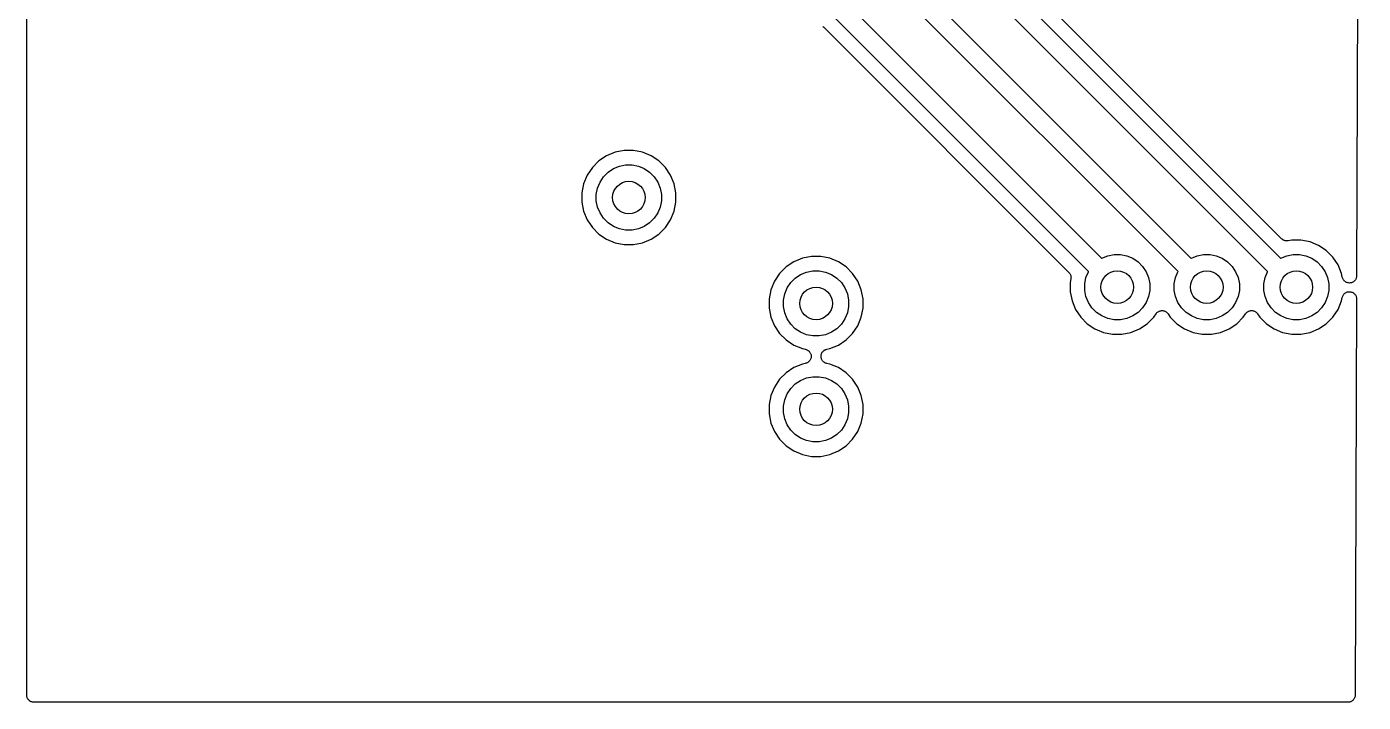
# Model space of a CAD drawing. Extents: x 1.98 to 5.9, y -3.93 to -1.98.
# Drawn here: x 1.976 to 2.623, y -3.929 to -3.602 of the extents above; entities that cross this region are included whole.
import ezdxf

# ---------------------------------------------------------------- set-up
doc = ezdxf.new("R2010")
doc.units = 0
doc.header["$MEASUREMENT"] = 0
doc.layers.add('BLACK', color=7, linetype='CONTINUOUS')

msp = doc.modelspace()

# ---------------------------------------------------------------- linework, layer by layer
at = {"layer": 'BLACK', "linetype": 'CONTINUOUS'}
for p, q in [((2.62292, -2.79149), (2.61972, -3.72286)), ((1.97649, -3.92552), (1.97649, -2.96428)), ((2.42889, -3.56032), (2.58301, -3.71444)), ((2.58345, -3.70498), (2.43692, -3.55845)), ((2.39027, -3.56501), (2.53971, -3.71444)), ((2.57665, -3.72081), (2.42137, -3.56553)), ((2.53334, -3.72081), (2.38274, -3.57021)), ((2.37427, -3.59231), (2.4964, -3.71444)), ((2.49003, -3.72081), (2.36674, -3.59752)), ((2.3616, -3.60235), (2.3619, -3.6026)), ((2.3619, -3.6026), (2.36194, -3.60263)), ((2.36194, -3.60263), (2.36204, -3.60274)), ((2.36204, -3.60274), (2.36216, -3.60283)), ((2.36216, -3.60283), (2.48057, -3.72124)), ((2.25694, -3.66488), (2.25322, -3.66737)), ((2.26108, -3.66317), (2.25694, -3.66488)), ((2.26548, -3.66229), (2.26108, -3.66317)), ((2.26996, -3.66229), (2.26548, -3.66229)), ((2.27435, -3.66317), (2.26996, -3.66229)), ((2.27849, -3.66488), (2.27435, -3.66317)), ((2.28222, -3.66737), (2.27849, -3.66488)), ((2.25005, -3.67054), (2.24756, -3.67426)), ((2.25322, -3.66737), (2.25005, -3.67054)), ((2.25768, -3.67281), (2.26026, -3.67108)), ((2.26026, -3.67108), (2.26312, -3.6699)), ((2.26312, -3.6699), (2.26617, -3.66929)), ((2.26617, -3.66929), (2.26927, -3.66929)), ((2.26927, -3.66929), (2.27231, -3.6699)), ((2.27231, -3.6699), (2.27518, -3.67108)), ((2.27518, -3.67108), (2.27776, -3.67281)), ((2.28539, -3.67054), (2.28222, -3.66737)), ((2.28788, -3.67426), (2.28539, -3.67054)), ((2.24756, -3.67426), (2.24584, -3.6784)), ((2.25257, -3.68045), (2.25376, -3.67758)), ((2.25376, -3.67758), (2.25548, -3.675)), ((2.25548, -3.675), (2.25768, -3.67281)), ((2.27776, -3.67281), (2.27995, -3.675)), ((2.27995, -3.675), (2.28167, -3.67758)), ((2.28167, -3.67758), (2.28286, -3.68045)), ((2.28959, -3.6784), (2.28788, -3.67426)), ((2.24584, -3.6784), (2.24497, -3.6828)), ((2.24497, -3.6828), (2.24497, -3.68728)), ((2.25197, -3.68349), (2.25257, -3.68045)), ((2.25197, -3.68659), (2.25197, -3.68349)), ((2.28286, -3.68045), (2.28346, -3.68349)), ((2.28346, -3.68349), (2.28346, -3.68659)), ((2.29046, -3.6828), (2.28959, -3.6784)), ((2.29046, -3.68728), (2.29046, -3.6828)), ((2.24497, -3.68728), (2.24584, -3.69167)), ((2.25257, -3.68963), (2.25197, -3.68659)), ((2.25376, -3.6925), (2.25257, -3.68963)), ((2.28286, -3.68963), (2.28167, -3.6925)), ((2.28346, -3.68659), (2.28286, -3.68963)), ((2.28959, -3.69167), (2.29046, -3.68728)), ((2.24584, -3.69167), (2.24756, -3.69581)), ((2.24756, -3.69581), (2.25005, -3.69954)), ((2.25548, -3.69508), (2.25376, -3.6925)), ((2.25768, -3.69727), (2.25548, -3.69508)), ((2.26026, -3.699), (2.25768, -3.69727)), ((2.27776, -3.69727), (2.27518, -3.699)), ((2.27995, -3.69508), (2.27776, -3.69727)), ((2.28167, -3.6925), (2.27995, -3.69508)), ((2.28539, -3.69954), (2.28788, -3.69581)), ((2.28788, -3.69581), (2.28959, -3.69167)), ((2.25005, -3.69954), (2.25322, -3.70271)), ((2.25322, -3.70271), (2.25694, -3.7052)), ((2.26312, -3.70018), (2.26026, -3.699)), ((2.26617, -3.70079), (2.26312, -3.70018)), ((2.26927, -3.70079), (2.26617, -3.70079)), ((2.27231, -3.70018), (2.26927, -3.70079)), ((2.27518, -3.699), (2.27231, -3.70018)), ((2.27849, -3.7052), (2.28222, -3.70271)), ((2.28222, -3.70271), (2.28539, -3.69954)), ((2.25694, -3.7052), (2.26108, -3.70691)), ((2.26108, -3.70691), (2.26548, -3.70779)), ((2.26548, -3.70779), (2.26996, -3.70779)), ((2.26996, -3.70779), (2.27435, -3.70691)), ((2.27435, -3.70691), (2.27849, -3.7052)), ((2.5837, -3.70519), (2.58345, -3.70498)), ((2.58395, -3.70539), (2.5837, -3.70519)), ((2.58396, -3.7054), (2.58395, -3.70539)), ((2.58398, -3.70541), (2.58396, -3.7054)), ((2.58426, -3.70557), (2.58398, -3.70541)), ((2.58455, -3.70572), (2.58426, -3.70557)), ((2.58456, -3.70573), (2.58455, -3.70572)), ((2.58458, -3.70574), (2.58456, -3.70573)), ((2.58489, -3.70583), (2.58458, -3.70574)), ((2.5852, -3.70593), (2.58489, -3.70583)), ((2.58521, -3.70593), (2.5852, -3.70593)), ((2.58523, -3.70594), (2.58521, -3.70593)), ((2.58556, -3.70597), (2.58523, -3.70594)), ((2.58588, -3.706), (2.58556, -3.70597)), ((2.58589, -3.706), (2.58588, -3.706)), ((2.58591, -3.706), (2.58589, -3.706)), ((2.58624, -3.70597), (2.58591, -3.706)), ((2.58656, -3.70595), (2.58624, -3.70597)), ((2.58659, -3.70594), (2.58656, -3.70595)), ((2.58661, -3.70594), (2.58659, -3.70594)), ((2.58659, -3.70594), (2.58659, -3.70594)), ((2.58659, -3.70594), (2.58659, -3.70594)), ((2.58831, -3.7056), (2.58661, -3.70594)), ((2.59279, -3.7056), (2.58831, -3.7056)), ((2.59719, -3.70647), (2.59279, -3.7056)), ((2.60133, -3.70819), (2.59719, -3.70647)), ((2.60505, -3.71068), (2.60133, -3.70819)), ((2.34749, -3.71606), (2.34377, -3.71855)), ((2.35163, -3.71435), (2.34749, -3.71606)), ((2.35603, -3.71347), (2.35163, -3.71435)), ((2.36051, -3.71347), (2.35603, -3.71347)), ((2.3649, -3.71435), (2.36051, -3.71347)), ((2.36904, -3.71606), (2.3649, -3.71435)), ((2.37277, -3.71855), (2.36904, -3.71606)), ((2.4964, -3.71444), (2.49648, -3.71439)), ((2.49648, -3.71439), (2.49934, -3.7132)), ((2.49934, -3.7132), (2.50239, -3.7126)), ((2.50239, -3.7126), (2.50549, -3.7126)), ((2.50549, -3.7126), (2.50853, -3.7132)), ((2.50853, -3.7132), (2.5114, -3.71439)), ((2.5114, -3.71439), (2.51398, -3.71611)), ((2.51398, -3.71611), (2.51617, -3.71831)), ((2.53971, -3.71444), (2.53978, -3.71439)), ((2.53978, -3.71439), (2.54265, -3.7132)), ((2.54265, -3.7132), (2.54569, -3.7126)), ((2.54569, -3.7126), (2.5488, -3.7126)), ((2.5488, -3.7126), (2.55184, -3.7132)), ((2.55184, -3.7132), (2.5547, -3.71439)), ((2.5547, -3.71439), (2.55728, -3.71611)), ((2.55728, -3.71611), (2.55948, -3.71831)), ((2.58301, -3.71444), (2.58309, -3.71439)), ((2.58309, -3.71439), (2.58596, -3.7132)), ((2.58596, -3.7132), (2.589, -3.7126)), ((2.589, -3.7126), (2.5921, -3.7126)), ((2.5921, -3.7126), (2.59514, -3.7132)), ((2.59514, -3.7132), (2.59801, -3.71439)), ((2.59801, -3.71439), (2.60059, -3.71611)), ((2.60059, -3.71611), (2.60278, -3.71831)), ((2.60822, -3.71385), (2.60505, -3.71068)), ((2.61071, -3.71757), (2.60822, -3.71385)), ((2.3406, -3.72172), (2.33811, -3.72545)), ((2.34377, -3.71855), (2.3406, -3.72172)), ((2.34823, -3.72399), (2.35081, -3.72226)), ((2.35081, -3.72226), (2.35367, -3.72108)), ((2.35367, -3.72108), (2.35672, -3.72047)), ((2.35672, -3.72047), (2.35982, -3.72047)), ((2.35982, -3.72047), (2.36286, -3.72108)), ((2.36286, -3.72108), (2.36573, -3.72226)), ((2.36573, -3.72226), (2.36831, -3.72399)), ((2.37594, -3.72172), (2.37277, -3.71855)), ((2.37843, -3.72545), (2.37594, -3.72172)), ((2.48057, -3.72124), (2.48058, -3.72125)), ((2.48058, -3.72125), (2.48058, -3.72125)), ((2.48058, -3.72125), (2.48058, -3.72125)), ((2.48058, -3.72125), (2.4806, -3.72128)), ((2.4806, -3.72128), (2.48081, -3.72153)), ((2.48081, -3.72153), (2.48101, -3.72178)), ((2.48101, -3.72178), (2.48102, -3.7218)), ((2.48102, -3.7218), (2.48103, -3.72181)), ((2.48103, -3.72181), (2.48118, -3.7221)), ((2.48118, -3.7221), (2.48133, -3.72239)), ((2.48133, -3.72239), (2.48134, -3.7224)), ((2.48134, -3.7224), (2.48135, -3.72242)), ((2.48135, -3.72242), (2.48144, -3.72273)), ((2.48144, -3.72273), (2.48153, -3.72304)), ((2.48153, -3.72304), (2.48153, -3.72306)), ((2.48153, -3.72306), (2.48154, -3.72307)), ((2.48154, -3.72307), (2.48156, -3.7234)), ((2.48156, -3.7234), (2.4816, -3.72372)), ((2.48879, -3.72375), (2.48998, -3.72089)), ((2.48998, -3.72089), (2.49003, -3.72081)), ((2.51617, -3.71831), (2.51789, -3.72089)), ((2.51789, -3.72089), (2.51908, -3.72375)), ((2.5321, -3.72375), (2.53329, -3.72089)), ((2.53329, -3.72089), (2.53334, -3.72081)), ((2.55948, -3.71831), (2.5612, -3.72089)), ((2.5612, -3.72089), (2.56239, -3.72375)), ((2.57541, -3.72375), (2.5766, -3.72089)), ((2.5766, -3.72089), (2.57665, -3.72081)), ((2.60278, -3.71831), (2.60451, -3.72089)), ((2.60451, -3.72089), (2.60569, -3.72375)), ((2.61242, -3.72171), (2.61071, -3.71757)), ((2.61279, -3.72353), (2.61242, -3.72171)), ((2.61968, -3.72324), (2.61964, -3.72357)), ((2.61972, -3.72291), (2.61968, -3.72324)), ((2.61972, -3.72286), (2.61972, -3.7229)), ((2.61972, -3.7229), (2.61972, -3.7229)), ((2.61972, -3.7229), (2.61972, -3.7229)), ((2.61972, -3.7229), (2.61972, -3.72291)), ((2.33639, -3.72959), (2.33552, -3.73398)), ((2.33811, -3.72545), (2.33639, -3.72959)), ((2.34312, -3.73163), (2.34431, -3.72876)), ((2.34431, -3.72876), (2.34604, -3.72618)), ((2.34604, -3.72618), (2.34823, -3.72399)), ((2.36831, -3.72399), (2.3705, -3.72618)), ((2.3705, -3.72618), (2.37222, -3.72876)), ((2.37222, -3.72876), (2.37341, -3.73163)), ((2.38014, -3.72959), (2.37843, -3.72545)), ((2.38102, -3.73398), (2.38014, -3.72959)), ((2.48153, -3.7244), (2.48119, -3.72611)), ((2.48119, -3.72611), (2.48119, -3.73059)), ((2.48156, -3.72408), (2.48153, -3.7244)), ((2.4816, -3.72375), (2.48156, -3.72408)), ((2.4816, -3.72372), (2.48159, -3.72374)), ((2.48159, -3.72374), (2.4816, -3.72375)), ((2.48819, -3.7268), (2.48879, -3.72375)), ((2.48819, -3.7299), (2.48819, -3.7268)), ((2.48879, -3.73294), (2.48819, -3.7299)), ((2.51908, -3.72375), (2.51969, -3.7268)), ((2.51969, -3.7299), (2.51908, -3.73294)), ((2.51969, -3.7268), (2.51969, -3.7299)), ((2.5315, -3.7268), (2.5321, -3.72375)), ((2.5315, -3.7299), (2.5315, -3.7268)), ((2.5321, -3.73294), (2.5315, -3.7299)), ((2.56239, -3.72375), (2.56299, -3.7268)), ((2.56299, -3.7299), (2.56239, -3.73294)), ((2.56299, -3.7268), (2.56299, -3.7299)), ((2.5748, -3.7268), (2.57541, -3.72375)), ((2.5748, -3.7299), (2.5748, -3.7268)), ((2.57541, -3.73294), (2.5748, -3.7299)), ((2.60569, -3.72375), (2.6063, -3.7268)), ((2.6063, -3.7299), (2.60569, -3.73294)), ((2.6063, -3.7268), (2.6063, -3.7299)), ((2.61288, -3.72385), (2.61279, -3.72353)), ((2.61298, -3.72417), (2.61288, -3.72385)), ((2.61298, -3.72418), (2.61298, -3.72417)), ((2.61299, -3.72419), (2.61298, -3.72418)), ((2.61314, -3.72447), (2.61299, -3.72419)), ((2.6133, -3.72478), (2.61314, -3.72447)), ((2.61331, -3.72479), (2.6133, -3.72478)), ((2.6133, -3.72478), (2.6133, -3.72478)), ((2.61352, -3.72505), (2.61331, -3.72479)), ((2.61373, -3.72531), (2.61352, -3.72505)), ((2.61374, -3.72532), (2.61373, -3.72531)), ((2.61373, -3.72531), (2.61373, -3.72531)), ((2.614, -3.72553), (2.61374, -3.72532)), ((2.61425, -3.72574), (2.614, -3.72553)), ((2.61426, -3.72575), (2.61425, -3.72574)), ((2.61427, -3.72575), (2.61426, -3.72575)), ((2.61456, -3.72591), (2.61427, -3.72575)), ((2.61485, -3.72607), (2.61456, -3.72591)), ((2.61486, -3.72607), (2.61485, -3.72607)), ((2.61487, -3.72608), (2.61486, -3.72607)), ((2.61519, -3.72618), (2.61487, -3.72608)), ((2.6155, -3.72628), (2.61519, -3.72618)), ((2.61551, -3.72628), (2.6155, -3.72628)), ((2.61552, -3.72628), (2.61551, -3.72628)), ((2.61585, -3.72631), (2.61552, -3.72628)), ((2.61618, -3.72635), (2.61585, -3.72631)), ((2.61619, -3.72635), (2.61618, -3.72635)), ((2.6162, -3.72635), (2.61619, -3.72635)), ((2.61653, -3.72632), (2.6162, -3.72635)), ((2.61686, -3.72629), (2.61653, -3.72632)), ((2.61687, -3.72629), (2.61686, -3.72629)), ((2.61688, -3.72629), (2.61687, -3.72629)), ((2.6172, -3.72619), (2.61688, -3.72629)), ((2.61752, -3.7261), (2.6172, -3.72619)), ((2.61753, -3.7261), (2.61752, -3.7261)), ((2.61783, -3.72594), (2.61753, -3.72609)), ((2.61753, -3.72609), (2.61753, -3.7261)), ((2.61813, -3.72579), (2.61783, -3.72594)), ((2.61814, -3.72578), (2.61813, -3.72578)), ((2.61813, -3.72578), (2.61813, -3.72579)), ((2.6184, -3.72556), (2.61814, -3.72578)), ((2.61866, -3.72536), (2.6184, -3.72556)), ((2.61867, -3.72535), (2.61866, -3.72536)), ((2.61889, -3.72509), (2.61867, -3.72535)), ((2.61867, -3.72535), (2.61867, -3.72535)), ((2.6191, -3.72484), (2.61889, -3.72509)), ((2.61911, -3.72482), (2.6191, -3.72483)), ((2.6191, -3.72483), (2.6191, -3.72484)), ((2.61927, -3.72453), (2.61911, -3.72482)), ((2.61943, -3.72424), (2.61927, -3.72453)), ((2.61944, -3.72423), (2.61943, -3.72423)), ((2.61943, -3.72423), (2.61943, -3.72424)), ((2.61954, -3.72391), (2.61944, -3.72423)), ((2.61964, -3.72359), (2.61954, -3.72391)), ((2.61964, -3.72357), (2.61964, -3.72358)), ((2.61964, -3.72358), (2.61964, -3.72359)), ((2.33552, -3.73398), (2.33552, -3.73846)), ((2.34252, -3.73467), (2.34312, -3.73163)), ((2.34252, -3.73777), (2.34252, -3.73467)), ((2.37341, -3.73163), (2.37402, -3.73467)), ((2.37402, -3.73467), (2.37402, -3.73777)), ((2.38102, -3.73846), (2.38102, -3.73398)), ((2.48119, -3.73059), (2.48206, -3.73498)), ((2.48206, -3.73498), (2.48378, -3.73912)), ((2.48998, -3.73581), (2.48879, -3.73294)), ((2.4917, -3.73839), (2.48998, -3.73581)), ((2.51789, -3.73581), (2.51617, -3.73839)), ((2.51908, -3.73294), (2.51789, -3.73581)), ((2.53329, -3.73581), (2.5321, -3.73294)), ((2.53501, -3.73839), (2.53329, -3.73581)), ((2.5612, -3.73581), (2.55948, -3.73839)), ((2.56239, -3.73294), (2.5612, -3.73581)), ((2.5766, -3.73581), (2.57541, -3.73294)), ((2.57832, -3.73839), (2.5766, -3.73581)), ((2.60451, -3.73581), (2.60278, -3.73839)), ((2.60569, -3.73294), (2.60451, -3.73581)), ((2.61071, -3.73912), (2.61242, -3.73498)), ((2.61242, -3.73498), (2.61275, -3.73335)), ((2.61275, -3.73335), (2.61276, -3.73331)), ((2.61276, -3.7333), (2.61286, -3.73297)), ((2.61276, -3.73331), (2.61276, -3.7333)), ((2.61276, -3.7333), (2.61276, -3.7333)), ((2.61286, -3.73297), (2.61297, -3.73265)), ((2.61297, -3.73265), (2.61314, -3.73234)), ((2.61297, -3.73265), (2.61297, -3.73265)), ((2.61297, -3.73265), (2.61297, -3.73265)), ((2.61314, -3.73234), (2.6133, -3.73206)), ((2.6133, -3.73205), (2.61352, -3.73179)), ((2.6133, -3.73206), (2.6133, -3.73205)), ((2.6133, -3.73205), (2.6133, -3.73205)), ((2.61352, -3.73179), (2.61374, -3.73153)), ((2.61374, -3.73153), (2.614, -3.73132)), ((2.61374, -3.73153), (2.61374, -3.73153)), ((2.61374, -3.73153), (2.61374, -3.73153)), ((2.614, -3.73132), (2.61427, -3.73111)), ((2.61427, -3.73111), (2.61427, -3.7311)), ((2.61427, -3.7311), (2.61428, -3.7311)), ((2.61428, -3.7311), (2.61458, -3.73094)), ((2.61458, -3.73094), (2.61487, -3.73079)), ((2.61487, -3.73079), (2.61488, -3.73079)), ((2.61488, -3.73079), (2.6152, -3.73069)), ((2.61488, -3.73079), (2.61488, -3.73079)), ((2.6152, -3.73069), (2.61553, -3.7306)), ((2.61553, -3.7306), (2.61553, -3.7306)), ((2.61553, -3.7306), (2.61554, -3.7306)), ((2.61554, -3.7306), (2.61587, -3.73057)), ((2.61587, -3.73057), (2.61621, -3.73054)), ((2.61621, -3.73054), (2.61621, -3.73054)), ((2.61621, -3.73054), (2.61622, -3.73054)), ((2.61622, -3.73054), (2.61656, -3.73057)), ((2.61656, -3.73057), (2.61689, -3.73061)), ((2.61689, -3.73061), (2.61689, -3.73061)), ((2.61689, -3.73061), (2.6169, -3.73061)), ((2.6169, -3.73061), (2.61721, -3.73071)), ((2.61721, -3.73071), (2.61754, -3.73081)), ((2.61754, -3.73081), (2.61754, -3.73081)), ((2.61754, -3.73081), (2.61755, -3.73081)), ((2.61755, -3.73081), (2.61784, -3.73097)), ((2.61784, -3.73097), (2.61814, -3.73114)), ((2.61814, -3.73114), (2.61814, -3.73114)), ((2.61814, -3.73114), (2.61815, -3.73114)), ((2.61815, -3.73114), (2.61841, -3.73136)), ((2.61841, -3.73136), (2.61867, -3.73157)), ((2.61867, -3.73157), (2.61867, -3.73158)), ((2.61867, -3.73158), (2.61867, -3.73158)), ((2.61867, -3.73158), (2.61889, -3.73185)), ((2.61889, -3.73185), (2.6191, -3.7321)), ((2.61968, -3.73405), (2.61902, -3.92554)), ((2.6191, -3.7321), (2.6191, -3.73211)), ((2.6191, -3.73211), (2.6191, -3.73211)), ((2.6191, -3.73211), (2.61926, -3.7324)), ((2.61926, -3.7324), (2.61942, -3.73271)), ((2.61942, -3.73271), (2.61942, -3.73271)), ((2.61942, -3.73271), (2.61942, -3.73271)), ((2.61942, -3.73271), (2.61952, -3.73303)), ((2.61952, -3.73303), (2.61962, -3.73336)), ((2.61962, -3.73336), (2.61962, -3.73336)), ((2.61962, -3.73336), (2.61962, -3.73337)), ((2.61962, -3.73337), (2.61965, -3.7337)), ((2.61965, -3.7337), (2.61968, -3.73404)), ((2.61968, -3.73404), (2.61968, -3.73404)), ((2.61968, -3.73404), (2.61968, -3.73405)), ((2.33552, -3.73846), (2.33639, -3.74286)), ((2.34312, -3.74081), (2.34252, -3.73777)), ((2.34431, -3.74368), (2.34312, -3.74081)), ((2.37341, -3.74081), (2.37222, -3.74368)), ((2.37402, -3.73777), (2.37341, -3.74081)), ((2.38014, -3.74286), (2.38102, -3.73846)), ((2.48378, -3.73912), (2.48627, -3.74285)), ((2.4939, -3.74058), (2.4917, -3.73839)), ((2.49648, -3.7423), (2.4939, -3.74058)), ((2.49934, -3.74349), (2.49648, -3.7423)), ((2.5114, -3.7423), (2.50853, -3.74349)), ((2.51398, -3.74058), (2.5114, -3.7423)), ((2.51617, -3.73839), (2.51398, -3.74058)), ((2.52161, -3.74285), (2.52268, -3.74124)), ((2.52268, -3.74124), (2.5227, -3.74122)), ((2.5227, -3.74121), (2.52271, -3.7412)), ((2.5227, -3.74122), (2.5227, -3.74121)), ((2.5227, -3.74122), (2.5227, -3.74122)), ((2.52271, -3.7412), (2.52292, -3.74094)), ((2.52292, -3.74094), (2.52314, -3.74069)), ((2.52314, -3.74069), (2.52314, -3.74068)), ((2.52314, -3.74068), (2.52315, -3.74068)), ((2.52315, -3.74068), (2.5234, -3.74047)), ((2.5234, -3.74047), (2.52367, -3.74026)), ((2.52367, -3.74026), (2.52368, -3.74025)), ((2.52367, -3.74026), (2.52367, -3.74026)), ((2.52368, -3.74025), (2.52398, -3.7401)), ((2.52398, -3.7401), (2.52427, -3.73994)), ((2.52427, -3.73994), (2.52428, -3.73994)), ((2.52428, -3.73994), (2.52429, -3.73994)), ((2.52429, -3.73994), (2.52461, -3.73984)), ((2.52461, -3.73984), (2.52493, -3.73975)), ((2.52493, -3.73975), (2.52493, -3.73975)), ((2.52493, -3.73975), (2.52494, -3.73975)), ((2.52494, -3.73975), (2.52527, -3.73972)), ((2.52527, -3.73972), (2.52561, -3.73968)), ((2.52561, -3.73968), (2.52561, -3.73969)), ((2.52561, -3.73969), (2.52562, -3.73969)), ((2.52562, -3.73969), (2.52596, -3.73972)), ((2.52596, -3.73972), (2.52629, -3.73975)), ((2.52629, -3.73975), (2.52629, -3.73976)), ((2.52629, -3.73976), (2.5263, -3.73976)), ((2.5263, -3.73976), (2.52662, -3.73986)), ((2.52662, -3.73986), (2.52694, -3.73995)), ((2.52694, -3.73995), (2.52695, -3.73996)), ((2.52695, -3.73996), (2.52696, -3.73996)), ((2.52696, -3.73996), (2.52725, -3.74012)), ((2.52725, -3.74012), (2.52754, -3.74028)), ((2.52754, -3.74028), (2.52755, -3.74028)), ((2.52755, -3.74028), (2.52756, -3.74029)), ((2.52756, -3.74029), (2.52781, -3.7405)), ((2.52781, -3.7405), (2.52807, -3.74071)), ((2.52807, -3.74071), (2.52807, -3.74072)), ((2.52807, -3.74072), (2.52808, -3.74073)), ((2.52808, -3.74073), (2.52829, -3.74099)), ((2.52829, -3.74099), (2.5285, -3.74124)), ((2.5285, -3.74124), (2.52957, -3.74285)), ((2.53721, -3.74058), (2.53501, -3.73839)), ((2.53978, -3.7423), (2.53721, -3.74058)), ((2.54265, -3.74349), (2.53978, -3.7423)), ((2.5547, -3.7423), (2.55184, -3.74349)), ((2.55728, -3.74058), (2.5547, -3.7423)), ((2.55948, -3.73839), (2.55728, -3.74058)), ((2.56491, -3.74285), (2.56599, -3.74124)), ((2.56599, -3.74124), (2.566, -3.74122)), ((2.566, -3.74122), (2.56601, -3.74121)), ((2.566, -3.74122), (2.566, -3.74122)), ((2.56601, -3.7412), (2.56623, -3.74094)), ((2.56601, -3.74121), (2.56601, -3.7412)), ((2.56623, -3.74094), (2.56644, -3.74069)), ((2.56644, -3.74069), (2.56645, -3.74068)), ((2.56645, -3.74068), (2.56646, -3.74068)), ((2.56646, -3.74068), (2.56671, -3.74047)), ((2.56671, -3.74047), (2.56697, -3.74026)), ((2.56697, -3.74026), (2.56698, -3.74026)), ((2.56698, -3.74026), (2.56699, -3.74025)), ((2.56699, -3.74025), (2.56728, -3.7401)), ((2.56728, -3.7401), (2.56758, -3.73994)), ((2.56758, -3.73994), (2.56759, -3.73994)), ((2.56759, -3.73994), (2.56792, -3.73984)), ((2.56759, -3.73994), (2.56759, -3.73994)), ((2.56792, -3.73984), (2.56823, -3.73975)), ((2.56823, -3.73975), (2.56824, -3.73975)), ((2.56824, -3.73975), (2.56825, -3.73975)), ((2.56825, -3.73975), (2.56858, -3.73972)), ((2.56858, -3.73972), (2.56891, -3.73968)), ((2.56891, -3.73968), (2.56892, -3.73969)), ((2.56892, -3.73969), (2.56893, -3.73969)), ((2.56893, -3.73969), (2.56927, -3.73972)), ((2.56927, -3.73972), (2.56959, -3.73975)), ((2.56959, -3.73975), (2.5696, -3.73976)), ((2.5696, -3.73976), (2.56961, -3.73976)), ((2.56961, -3.73976), (2.56993, -3.73986)), ((2.56993, -3.73986), (2.57025, -3.73995)), ((2.57025, -3.73995), (2.57025, -3.73996)), ((2.57025, -3.73996), (2.57026, -3.73996)), ((2.57026, -3.73996), (2.57056, -3.74012)), ((2.57056, -3.74012), (2.57085, -3.74028)), ((2.57085, -3.74028), (2.57085, -3.74028)), ((2.57085, -3.74028), (2.57086, -3.74029)), ((2.57086, -3.74029), (2.57112, -3.7405)), ((2.57112, -3.7405), (2.57137, -3.74071)), ((2.57137, -3.74071), (2.57138, -3.74072)), ((2.57138, -3.74072), (2.57139, -3.74073)), ((2.57139, -3.74073), (2.5716, -3.74099)), ((2.5716, -3.74099), (2.57181, -3.74124)), ((2.57181, -3.74124), (2.57288, -3.74285)), ((2.58051, -3.74058), (2.57832, -3.73839)), ((2.58309, -3.7423), (2.58051, -3.74058)), ((2.58596, -3.74349), (2.58309, -3.7423)), ((2.59801, -3.7423), (2.59514, -3.74349)), ((2.60059, -3.74058), (2.59801, -3.7423)), ((2.60278, -3.73839), (2.60059, -3.74058)), ((2.60822, -3.74285), (2.61071, -3.73912)), ((2.33639, -3.74286), (2.33811, -3.747)), ((2.33811, -3.747), (2.3406, -3.75072)), ((2.34604, -3.74626), (2.34431, -3.74368)), ((2.34823, -3.74845), (2.34604, -3.74626)), ((2.35081, -3.75018), (2.34823, -3.74845)), ((2.36831, -3.74845), (2.36573, -3.75018)), ((2.3705, -3.74626), (2.36831, -3.74845)), ((2.37222, -3.74368), (2.3705, -3.74626)), ((2.37594, -3.75072), (2.37843, -3.747)), ((2.37843, -3.747), (2.38014, -3.74286)), ((2.48627, -3.74285), (2.48944, -3.74602)), ((2.48944, -3.74602), (2.49316, -3.74851)), ((2.49316, -3.74851), (2.4973, -3.75022)), ((2.50239, -3.74409), (2.49934, -3.74349)), ((2.50549, -3.74409), (2.50239, -3.74409)), ((2.50853, -3.74349), (2.50549, -3.74409)), ((2.51057, -3.75022), (2.51471, -3.74851)), ((2.51471, -3.74851), (2.51844, -3.74602)), ((2.51844, -3.74602), (2.52161, -3.74285)), ((2.52957, -3.74285), (2.53274, -3.74602)), ((2.53274, -3.74602), (2.53647, -3.74851)), ((2.53647, -3.74851), (2.54061, -3.75022)), ((2.54569, -3.74409), (2.54265, -3.74349)), ((2.5488, -3.74409), (2.54569, -3.74409)), ((2.55184, -3.74349), (2.5488, -3.74409)), ((2.55388, -3.75022), (2.55802, -3.74851)), ((2.55802, -3.74851), (2.56175, -3.74602)), ((2.56175, -3.74602), (2.56491, -3.74285)), ((2.57288, -3.74285), (2.57605, -3.74602)), ((2.57605, -3.74602), (2.57978, -3.74851)), ((2.57978, -3.74851), (2.58392, -3.75022)), ((2.589, -3.74409), (2.58596, -3.74349)), ((2.5921, -3.74409), (2.589, -3.74409)), ((2.59514, -3.74349), (2.5921, -3.74409)), ((2.59719, -3.75022), (2.60133, -3.74851)), ((2.60133, -3.74851), (2.60505, -3.74602)), ((2.60505, -3.74602), (2.60822, -3.74285)), ((2.3406, -3.75072), (2.34377, -3.75389)), ((2.34377, -3.75389), (2.34749, -3.75638)), ((2.35367, -3.75136), (2.35081, -3.75018)), ((2.35672, -3.75197), (2.35367, -3.75136)), ((2.35982, -3.75197), (2.35672, -3.75197)), ((2.36286, -3.75136), (2.35982, -3.75197)), ((2.36573, -3.75018), (2.36286, -3.75136)), ((2.36904, -3.75638), (2.37277, -3.75389)), ((2.37277, -3.75389), (2.37594, -3.75072)), ((2.4973, -3.75022), (2.5017, -3.75109)), ((2.5017, -3.75109), (2.50618, -3.75109)), ((2.50618, -3.75109), (2.51057, -3.75022)), ((2.54061, -3.75022), (2.545, -3.75109)), ((2.545, -3.75109), (2.54948, -3.75109)), ((2.54948, -3.75109), (2.55388, -3.75022)), ((2.58392, -3.75022), (2.58831, -3.75109)), ((2.58831, -3.75109), (2.59279, -3.75109)), ((2.59279, -3.75109), (2.59719, -3.75022)), ((2.34749, -3.75638), (2.35163, -3.75809)), ((2.35163, -3.75809), (2.35306, -3.75838)), ((2.35306, -3.75838), (2.3531, -3.75839)), ((2.3531, -3.75839), (2.3531, -3.75839)), ((2.3531, -3.75839), (2.3531, -3.75839)), ((2.3531, -3.75839), (2.35311, -3.75839)), ((2.35311, -3.75839), (2.35342, -3.75849)), ((2.35342, -3.75849), (2.35375, -3.75859)), ((2.35375, -3.75859), (2.35376, -3.75859)), ((2.35376, -3.75859), (2.35376, -3.7586)), ((2.35376, -3.7586), (2.35405, -3.75875)), ((2.35405, -3.75875), (2.35435, -3.75892)), ((2.35435, -3.75892), (2.35435, -3.75892)), ((2.35435, -3.75892), (2.35436, -3.75892)), ((2.35436, -3.75892), (2.35463, -3.75915)), ((2.35463, -3.75915), (2.35488, -3.75936)), ((2.35488, -3.75936), (2.35488, -3.75936)), ((2.35488, -3.75936), (2.35488, -3.75936)), ((2.35488, -3.75936), (2.3551, -3.75964)), ((2.3551, -3.75964), (2.3553, -3.75989)), ((2.3553, -3.75989), (2.35531, -3.75989)), ((2.35531, -3.75989), (2.35531, -3.7599)), ((2.35531, -3.7599), (2.35546, -3.76019)), ((2.35546, -3.76019), (2.35562, -3.7605)), ((2.35562, -3.7605), (2.35562, -3.7605)), ((2.35562, -3.7605), (2.35562, -3.7605)), ((2.35562, -3.7605), (2.35572, -3.76083)), ((2.35572, -3.76083), (2.35581, -3.76115)), ((2.35581, -3.76115), (2.35581, -3.76116)), ((2.35581, -3.76116), (2.35582, -3.76116)), ((2.35584, -3.76218), (2.35581, -3.76251)), ((2.35582, -3.76116), (2.35585, -3.76151)), ((2.35588, -3.76184), (2.35584, -3.76218)), ((2.35585, -3.76151), (2.35588, -3.76183)), ((2.35588, -3.76183), (2.35588, -3.76184)), ((2.35588, -3.76184), (2.35588, -3.76184)), ((2.36066, -3.76178), (2.3607, -3.76143)), ((2.36066, -3.76179), (2.36066, -3.76178)), ((2.36069, -3.76211), (2.36066, -3.76179)), ((2.36066, -3.76179), (2.36066, -3.76179)), ((2.36072, -3.76246), (2.36069, -3.76211)), ((2.3607, -3.76143), (2.36073, -3.76111)), ((2.36073, -3.7611), (2.36083, -3.76077)), ((2.36073, -3.76111), (2.36073, -3.7611)), ((2.36073, -3.76111), (2.36073, -3.76111)), ((2.36083, -3.76077), (2.36093, -3.76046)), ((2.36093, -3.76045), (2.3611, -3.76015)), ((2.36093, -3.76046), (2.36093, -3.76045)), ((2.36093, -3.76045), (2.36093, -3.76045)), ((2.3611, -3.76015), (2.36125, -3.75986)), ((2.36125, -3.75986), (2.36126, -3.75985)), ((2.36126, -3.75985), (2.36146, -3.7596)), ((2.36126, -3.75985), (2.36126, -3.75985)), ((2.36146, -3.7596), (2.36169, -3.75933)), ((2.36169, -3.75933), (2.36195, -3.75912)), ((2.36169, -3.75933), (2.36169, -3.75933)), ((2.36169, -3.75933), (2.36169, -3.75933)), ((2.36195, -3.75912), (2.36222, -3.7589)), ((2.36222, -3.75889), (2.36253, -3.75873)), ((2.36222, -3.7589), (2.36222, -3.75889)), ((2.36222, -3.7589), (2.36222, -3.7589)), ((2.36253, -3.75873), (2.36282, -3.75858)), ((2.36282, -3.75858), (2.36283, -3.75857)), ((2.36282, -3.75858), (2.36282, -3.75858)), ((2.36283, -3.75857), (2.36315, -3.75848)), ((2.36315, -3.75848), (2.36348, -3.75838)), ((2.36348, -3.75838), (2.3649, -3.75809)), ((2.3649, -3.75809), (2.36904, -3.75638)), ((2.34749, -3.76724), (2.34377, -3.76973)), ((2.35163, -3.76553), (2.34749, -3.76724)), ((2.35306, -3.76524), (2.35163, -3.76553)), ((2.35338, -3.76515), (2.35306, -3.76524)), ((2.35371, -3.76505), (2.35338, -3.76515)), ((2.35401, -3.76489), (2.35371, -3.76505)), ((2.35371, -3.76505), (2.35371, -3.76505)), ((2.35371, -3.76505), (2.35371, -3.76505)), ((2.35431, -3.76473), (2.35401, -3.76489)), ((2.35432, -3.76472), (2.35431, -3.76473)), ((2.35431, -3.76473), (2.35431, -3.76473)), ((2.35459, -3.7645), (2.35432, -3.76472)), ((2.35484, -3.7643), (2.35459, -3.7645)), ((2.35485, -3.76429), (2.35484, -3.76429)), ((2.35484, -3.76429), (2.35484, -3.7643)), ((2.35506, -3.76403), (2.35485, -3.76429)), ((2.35528, -3.76377), (2.35506, -3.76403)), ((2.35543, -3.76348), (2.35528, -3.76377)), ((2.35528, -3.76377), (2.35528, -3.76377)), ((2.35528, -3.76377), (2.35528, -3.76377)), ((2.3556, -3.76317), (2.35543, -3.76348)), ((2.3557, -3.76285), (2.3556, -3.76316)), ((2.3556, -3.76316), (2.3556, -3.76317)), ((2.3556, -3.76317), (2.3556, -3.76317)), ((2.35581, -3.76252), (2.3557, -3.76285)), ((2.35581, -3.76251), (2.35581, -3.76251)), ((2.35581, -3.76251), (2.35581, -3.76252)), ((2.36072, -3.76247), (2.36072, -3.76246)), ((2.36082, -3.76279), (2.36072, -3.76247)), ((2.36072, -3.76247), (2.36072, -3.76247)), ((2.36091, -3.76312), (2.36082, -3.76279)), ((2.36107, -3.76342), (2.36091, -3.76312)), ((2.36091, -3.76312), (2.36091, -3.76312)), ((2.36091, -3.76312), (2.36091, -3.76312)), ((2.36123, -3.76372), (2.36107, -3.76342)), ((2.36123, -3.76373), (2.36123, -3.76372)), ((2.36144, -3.76399), (2.36123, -3.76373)), ((2.36123, -3.76373), (2.36123, -3.76373)), ((2.36166, -3.76426), (2.36144, -3.76399)), ((2.36191, -3.76447), (2.36166, -3.76426)), ((2.36166, -3.76426), (2.36166, -3.76426)), ((2.36166, -3.76426), (2.36166, -3.76426)), ((2.36218, -3.7647), (2.36191, -3.76447)), ((2.36249, -3.76487), (2.36218, -3.7647)), ((2.36218, -3.7647), (2.36218, -3.7647)), ((2.36218, -3.7647), (2.36218, -3.7647)), ((2.36278, -3.76503), (2.36249, -3.76487)), ((2.36311, -3.76513), (2.36278, -3.76503)), ((2.36278, -3.76503), (2.36278, -3.76503)), ((2.36278, -3.76503), (2.36278, -3.76503)), ((2.36343, -3.76523), (2.36311, -3.76513)), ((2.36343, -3.76524), (2.36343, -3.76523)), ((2.36348, -3.76524), (2.36343, -3.76524)), ((2.36343, -3.76524), (2.36343, -3.76524)), ((2.36343, -3.76524), (2.36343, -3.76524)), ((2.3649, -3.76553), (2.36348, -3.76524)), ((2.36904, -3.76724), (2.3649, -3.76553)), ((2.37277, -3.76973), (2.36904, -3.76724)), ((2.3406, -3.7729), (2.33811, -3.77663)), ((2.34377, -3.76973), (2.3406, -3.7729)), ((2.34823, -3.77517), (2.35081, -3.77345)), ((2.35081, -3.77345), (2.35367, -3.77226)), ((2.35367, -3.77226), (2.35672, -3.77165)), ((2.35672, -3.77165), (2.35982, -3.77165)), ((2.35982, -3.77165), (2.36286, -3.77226)), ((2.36286, -3.77226), (2.36573, -3.77345)), ((2.36573, -3.77345), (2.36831, -3.77517)), ((2.37594, -3.7729), (2.37277, -3.76973)), ((2.37843, -3.77663), (2.37594, -3.7729)), ((2.33639, -3.78077), (2.33552, -3.78516)), ((2.33811, -3.77663), (2.33639, -3.78077)), ((2.34312, -3.78281), (2.34431, -3.77994)), ((2.34431, -3.77994), (2.34604, -3.77736)), ((2.34604, -3.77736), (2.34823, -3.77517)), ((2.36831, -3.77517), (2.3705, -3.77736)), ((2.3705, -3.77736), (2.37222, -3.77994)), ((2.37222, -3.77994), (2.37341, -3.78281)), ((2.38014, -3.78077), (2.37843, -3.77663)), ((2.38102, -3.78516), (2.38014, -3.78077)), ((2.33552, -3.78516), (2.33552, -3.78964)), ((2.34252, -3.78585), (2.34312, -3.78281)), ((2.34252, -3.78895), (2.34252, -3.78585)), ((2.37341, -3.78281), (2.37402, -3.78585)), ((2.37402, -3.78585), (2.37402, -3.78895)), ((2.38102, -3.78964), (2.38102, -3.78516)), ((2.33552, -3.78964), (2.33639, -3.79404)), ((2.33639, -3.79404), (2.33811, -3.79818)), ((2.34312, -3.792), (2.34252, -3.78895)), ((2.34431, -3.79486), (2.34312, -3.792)), ((2.37341, -3.792), (2.37222, -3.79486)), ((2.37402, -3.78895), (2.37341, -3.792)), ((2.37843, -3.79818), (2.38014, -3.79404)), ((2.38014, -3.79404), (2.38102, -3.78964)), ((2.33811, -3.79818), (2.3406, -3.8019)), ((2.34604, -3.79744), (2.34431, -3.79486)), ((2.34823, -3.79963), (2.34604, -3.79744)), ((2.35081, -3.80136), (2.34823, -3.79963)), ((2.36831, -3.79963), (2.36573, -3.80136)), ((2.3705, -3.79744), (2.36831, -3.79963)), ((2.37222, -3.79486), (2.3705, -3.79744)), ((2.37594, -3.8019), (2.37843, -3.79818)), ((2.3406, -3.8019), (2.34377, -3.80507)), ((2.34377, -3.80507), (2.34749, -3.80756)), ((2.35367, -3.80254), (2.35081, -3.80136)), ((2.35672, -3.80315), (2.35367, -3.80254)), ((2.35982, -3.80315), (2.35672, -3.80315)), ((2.36286, -3.80254), (2.35982, -3.80315)), ((2.36573, -3.80136), (2.36286, -3.80254)), ((2.36904, -3.80756), (2.37277, -3.80507)), ((2.37277, -3.80507), (2.37594, -3.8019)), ((2.34749, -3.80756), (2.35163, -3.80928)), ((2.35163, -3.80928), (2.35603, -3.81015)), ((2.35603, -3.81015), (2.36051, -3.81015)), ((2.36051, -3.81015), (2.3649, -3.80928)), ((2.3649, -3.80928), (2.36904, -3.80756)), ((1.97652, -3.92585), (1.97649, -3.92552)), ((1.97655, -3.92618), (1.97652, -3.92585)), ((1.97655, -3.92619), (1.97655, -3.92618)), ((1.97655, -3.9262), (1.97655, -3.92619)), ((1.97665, -3.92652), (1.97655, -3.9262)), ((1.97674, -3.92683), (1.97665, -3.92652)), ((1.97675, -3.92685), (1.97674, -3.92683)), ((1.97675, -3.92686), (1.97675, -3.92685)), ((1.97691, -3.92715), (1.97675, -3.92686)), ((1.97706, -3.92744), (1.97691, -3.92715)), ((1.97707, -3.92745), (1.97706, -3.92744)), ((1.97707, -3.92746), (1.97707, -3.92745)), ((1.97728, -3.92772), (1.97707, -3.92746)), ((1.97749, -3.92797), (1.97728, -3.92772)), ((1.9775, -3.92798), (1.97749, -3.92797)), ((1.9775, -3.92799), (1.9775, -3.92798)), ((1.97776, -3.9282), (1.9775, -3.92799)), ((1.97801, -3.92841), (1.97776, -3.9282)), ((1.97802, -3.92842), (1.97801, -3.92841)), ((1.97803, -3.92843), (1.97802, -3.92842)), ((1.97832, -3.92858), (1.97803, -3.92843)), ((1.97861, -3.92874), (1.97832, -3.92858)), ((1.97862, -3.92874), (1.97861, -3.92874)), ((1.97863, -3.92875), (1.97862, -3.92874)), ((1.97895, -3.92885), (1.97863, -3.92875)), ((1.97926, -3.92895), (1.97895, -3.92885)), ((1.97927, -3.92895), (1.97926, -3.92895)), ((1.97928, -3.92895), (1.97927, -3.92895)), ((1.97961, -3.92899), (1.97928, -3.92895)), ((1.97994, -3.92902), (1.97961, -3.92899)), ((1.97996, -3.92902), (1.97994, -3.92902)), ((1.97999, -3.92902), (1.97996, -3.92902)), ((1.97996, -3.92902), (1.97996, -3.92902)), ((1.97996, -3.92902), (1.97996, -3.92902)), ((2.61552, -3.92902), (1.97999, -3.92902)), ((2.61585, -3.92899), (2.61552, -3.92902)), ((2.61617, -3.92896), (2.61585, -3.92899)), ((2.61619, -3.92896), (2.61617, -3.92896)), ((2.6162, -3.92896), (2.61619, -3.92896)), ((2.61651, -3.92886), (2.6162, -3.92896)), ((2.61682, -3.92877), (2.61651, -3.92886)), ((2.61684, -3.92876), (2.61682, -3.92877)), ((2.61686, -3.92876), (2.61684, -3.92876)), ((2.61714, -3.92861), (2.61686, -3.92876)), ((2.61743, -3.92846), (2.61714, -3.92861)), ((2.61744, -3.92845), (2.61743, -3.92846)), ((2.61746, -3.92844), (2.61744, -3.92845)), ((2.61771, -3.92823), (2.61746, -3.92844)), ((2.61796, -3.92803), (2.61771, -3.92823)), ((2.61798, -3.92802), (2.61796, -3.92803)), ((2.61799, -3.92801), (2.61798, -3.92802)), ((2.6182, -3.92776), (2.61799, -3.92801)), ((2.6184, -3.92751), (2.6182, -3.92776)), ((2.61841, -3.92749), (2.6184, -3.92751)), ((2.61843, -3.92748), (2.61841, -3.92749)), ((2.61858, -3.9272), (2.61843, -3.92748)), ((2.61874, -3.92691), (2.61858, -3.9272)), ((2.61875, -3.92688), (2.61874, -3.9269)), ((2.61874, -3.9269), (2.61874, -3.92691)), ((2.61885, -3.92657), (2.61875, -3.92688)), ((2.61894, -3.92626), (2.61885, -3.92657)), ((2.61895, -3.92624), (2.61894, -3.92626)), ((2.61899, -3.9259), (2.61895, -3.92623)), ((2.61895, -3.92623), (2.61895, -3.92624)), ((2.61902, -3.92558), (2.61899, -3.9259)), ((2.61902, -3.92554), (2.61902, -3.92555)), ((2.61902, -3.92555), (2.61902, -3.92555)), ((2.61902, -3.92555), (2.61902, -3.92555)), ((2.61902, -3.92555), (2.61902, -3.92558))]:
    msp.add_line(p, q, dxfattribs=at)
at = {"layer": 'BLACK'}
for centre in [(2.26772, -3.68504), (2.50394, -3.72835), (2.54724, -3.72835), (2.59055, -3.72835), (2.35827, -3.73622), (2.35827, -3.7874)]:
    msp.add_circle(centre, 0.00787, dxfattribs=at)

doc.saveas('drawing.dxf')
